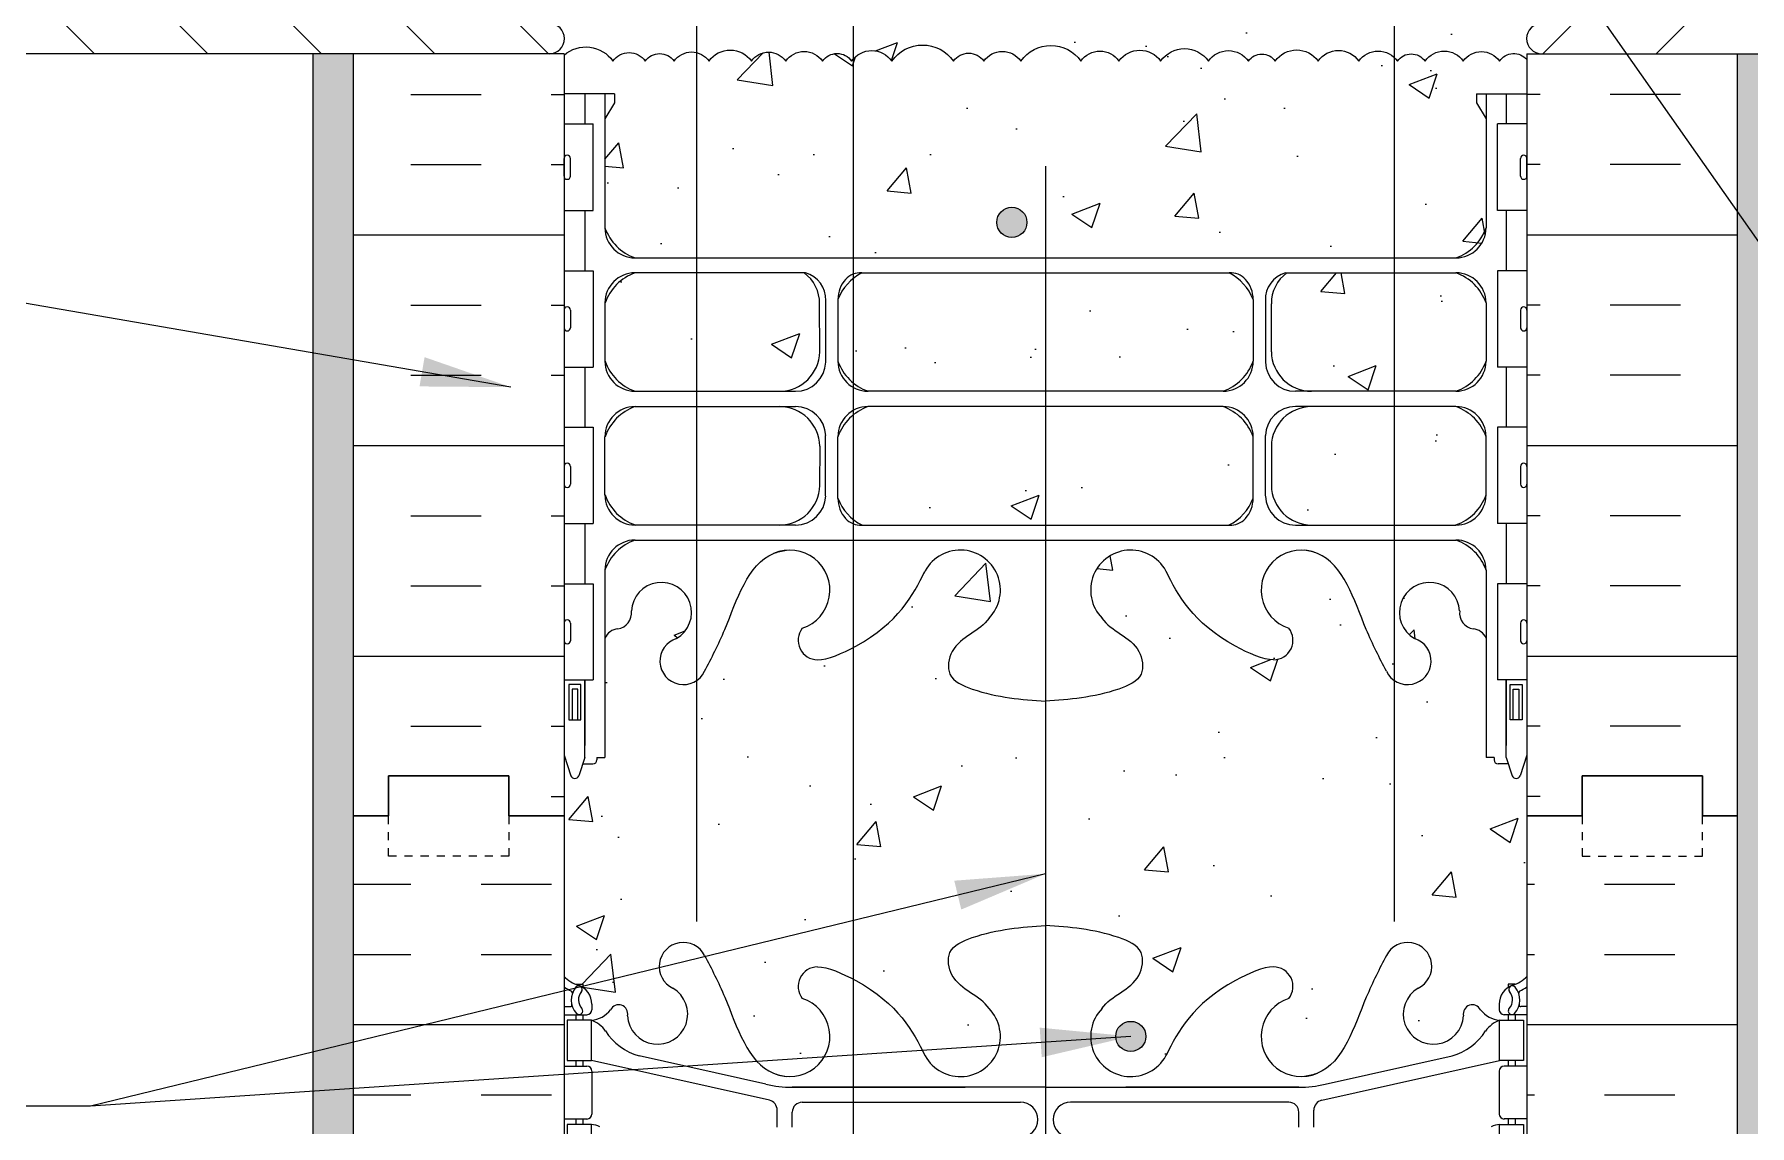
# Model space of a CAD drawing. Header units: inches. Extents: x 98 to 209, y 116 to 184.
# Drawn here: x 169.43 to 190.81, y 150.99 to 164.59 of the extents above; entities that cross this region are included whole.
import ezdxf

# ---------------------------------------------------------------- set-up
doc = ezdxf.new("R2010")
doc.units = ezdxf.units.IN
doc.header["$LTSCALE"] = 0.5
doc.header["$MEASUREMENT"] = 0
doc.linetypes.add('DASHED2', pattern=[0.375, 0.25, -0.125])
for name, color, linetype in [('HATCH', 12, 'Continuous'), ('line25', 2, 'Continuous'), ('LINE3', 3, 'Continuous'), ('LINE50', 5, 'Continuous'), ('LINE9', 9, 'Continuous'), ('TEXT', 4, 'Continuous'), ('Web_Edge', 9, 'Continuous')]:
    doc.layers.add(name, color=color, linetype=linetype)
doc.styles.add('DIM', font='romans.shx', dxfattribs={"width": 0.7})
doc.dimstyles.new('ext_12', dxfattribs={"dimscale": 12, "dimtxt": 0.09375, "dimasz": 0.09375, "dimexe": 0.09375, "dimexo": 0.0625, "dimgap": 0.0625, "dimtad": 1, "dimdec": 1, "dimzin": 3, "dimdsep": 46, "dimlunit": 4, "dimtxsty": 'DIM', "dimcen": 0.09, "dimdle": 0.09375, "dimclrt": 4, "dimadec": 0, "dimazin": 0, "dimtfac": 1, "dimtdec": 1, "dimtmove": 2, "dimatfit": 3, "dimfxl": 1, "dimfrac": 2, "dimtolj": 1, "dimtzin": 0, "dimarcsym": 0})

# ---------------------------------------------------------------- blocks, each defined once
blk = doc.blocks.new('12-inch Hinge Pin Web')
at = {"layer": 'Web_Edge'}
for p, q in [((349.969, 208.905), (350.059, 208.905)), ((350.059, 208.905), (350.059, 208.863)), ((361.677, 208.905), (361.587, 208.905)), ((361.587, 208.905), (361.587, 208.863)), ((350.169, 208.656), (350.169, 208.588)), ((361.477, 208.656), (361.477, 208.588)), ((349.823, 208.626), (349.901, 208.626)), ((349.823, 208.526), (350.107, 208.526)), ((349.969, 208.526), (349.969, 208.456)), ((350.059, 208.526), (350.059, 208.456)), ((361.823, 208.526), (361.54, 208.526)), ((361.587, 208.526), (361.587, 208.456)), ((361.677, 208.526), (361.677, 208.456)), ((361.823, 208.626), (361.746, 208.626)), ((352.339, 207.658), (350.758, 208.011)), ((359.308, 207.658), (360.889, 208.011)), ((349.823, 207.886), (350.107, 207.886)), ((349.969, 207.956), (349.969, 207.886)), ((350.059, 207.956), (350.059, 207.886)), ((352.382, 207.459), (350.164, 207.956)), ((350.169, 207.823), (350.169, 207.288)), ((359.265, 207.459), (361.482, 207.956)), ((361.477, 207.823), (361.477, 207.288)), ((361.823, 207.886), (361.54, 207.886)), ((361.587, 207.956), (361.587, 207.886)), ((361.677, 207.956), (361.677, 207.886)), ((352.666, 207.622), (354.823, 207.622)), ((355.823, 207.622), (352.666, 207.622)), ((355.823, 207.622), (358.981, 207.622)), ((358.981, 207.622), (356.823, 207.622)), ((352.792, 207.435), (355.511, 207.435)), ((358.855, 207.435), (356.135, 207.435)), ((349.823, 207.226), (350.107, 207.226)), ((349.969, 207.226), (349.969, 207.156)), ((350.059, 207.226), (350.059, 207.156)), ((352.48, 207.125), (352.48, 207.337)), ((352.667, 207.126), (352.667, 207.31)), ((358.98, 207.126), (358.98, 207.31)), ((359.167, 207.125), (359.167, 207.337)), ((361.823, 207.226), (361.54, 207.226)), ((361.587, 207.226), (361.587, 207.156)), ((361.677, 207.226), (361.677, 207.156))]:
    blk.add_line(p, q, dxfattribs=at)
for points in [[(349.864, 207.956), (350.164, 207.956), (350.164, 208.456), (349.864, 208.456)], [(361.782, 207.956), (361.482, 207.956), (361.482, 208.456), (361.782, 208.456)]]:
    blk.add_lwpolyline(points, close=True, dxfattribs=at)
for points in [[(350.164, 206.906), (350.164, 207.156), (349.864, 207.156), (349.864, 206.906)], [(361.482, 206.906), (361.482, 207.156), (361.782, 207.156), (361.782, 206.906)]]:
    blk.add_lwpolyline(points, dxfattribs=at)
for centre, radius, start, end in [((351.309, 209.126), 0.3, 27.597, 243.9425), ((360.337, 209.126), 0.3, 296.0575, 152.403), ((352.982, 208.879), 0.242, 90, 218.2327), ((358.665, 208.879), 0.242, 321.7673, 90), ((350.169, 209.363), 0.5, 226.2109, 250.5288), ((350.169, 209.363), 0.6, 234.7832, 245.0748), ((350.163, 208.71), 0.25, 140.1145, 222.4609), ((350.005, 208.841), 0.045, 321.448, 139.1879), ((349.919, 208.656), 0.25, 0, 70.5288), ((361.727, 208.656), 0.25, 109.4712, 180), ((361.641, 208.841), 0.045, 40.8121, 218.552), ((361.477, 209.363), 0.5, 289.4712, 313.7891), ((361.484, 208.71), 0.25, 317.5391, 39.8855), ((361.477, 209.363), 0.6, 294.9252, 305.2168), ((349.902, 208.646), 0.0196, 269.4032, 15.4901), ((349.907, 208.8), 0.021, 343.464, 63.9957), ((350.163, 208.71), 0.16, 140.0001, 222.4609), ((350.504, 208.537), 0.113, 347.8156, 154.0569), ((350.989, 208.532), 0.375, 182.9237, 59.8675), ((352.636, 208.254), 0.5, 246.2139, 71.7937), ((359.011, 208.254), 0.5, 108.2063, 293.7861), ((360.657, 208.532), 0.375, 120.1325, 357.0763), ((361.143, 208.537), 0.113, 25.9431, 192.1844), ((361.484, 208.71), 0.16, 317.5391, 39.9999), ((361.74, 208.8), 0.021, 116.0043, 196.536), ((361.745, 208.646), 0.0196, 164.5099, 270.5968), ((350.012, 208.572), 0.045, 222.4609, 42.4609), ((350.107, 208.588), 0.0625, 270, 0), ((350.127, 208.805), 0.352, 276.1291, 321.5331), ((350.042, 208.113), 0.364, 34.9775, 70.3387), ((354.761, 208.254), 0.5, 204.819, 44.1875), ((356.886, 208.254), 0.5, 135.8125, 335.181), ((361.52, 208.805), 0.352, 218.4669, 263.8709), ((361.605, 208.113), 0.364, 109.6613, 145.0225), ((361.54, 208.588), 0.0625, 180, 270), ((361.635, 208.572), 0.045, 137.5391, 317.5391), ((350.965, 208.725), 0.743, 212.7919, 253.8107), ((360.682, 208.725), 0.743, 286.1893, 327.2081), ((350.107, 207.823), 0.0625, 0, 90), ((361.54, 207.823), 0.0625, 90, 180), ((352.666, 209.122), 1.5, 257.4135, 270), ((358.981, 209.122), 1.5, 270, 282.5865), ((352.355, 207.337), 0.125, 0, 77.3767), ((352.792, 207.31), 0.125, 90, 180), ((355.511, 207.218), 0.217, 270, 90), ((356.135, 207.218), 0.217, 90, 270), ((358.855, 207.31), 0.125, 0, 90), ((359.292, 207.337), 0.125, 102.6233, 180), ((350.107, 207.288), 0.0625, 270, 0), ((350.16, 206.937), 0.219, 60.4937, 88.92), ((361.487, 206.937), 0.219, 91.08, 119.5063), ((361.54, 207.288), 0.0625, 180, 270)]:
    blk.add_arc(centre, radius, start, end, dxfattribs=at)
for points, knots in [([(355.119, 208.603), (355.012, 208.766), (354.652, 208.856), (354.575, 209.352), (355.123, 209.588), (355.527, 209.616), (355.823, 209.637)], [0.229407, 0.229407, 0.229407, 0.229407, 0.844432, 1.128849, 1.464331, 2.389004, 2.389004, 2.389004, 2.389004]), ([(356.527, 208.603), (356.635, 208.766), (356.995, 208.856), (357.072, 209.352), (356.524, 209.588), (356.12, 209.616), (355.823, 209.637)], [0.229407, 0.229407, 0.229407, 0.229407, 0.844432, 1.128849, 1.464331, 2.389004, 2.389004, 2.389004, 2.389004]), ([(351.575, 209.265), (351.661, 209.098), (351.914, 208.608), (352.128, 207.859), (352.538, 207.764), (352.595, 207.756)], [0, 0, 0, 0, 0.579211, 1.703896, 1.875321, 1.875321, 1.875321, 1.875321]), ([(352.982, 209.121), (353.103, 209.123), (353.937, 208.766), (354.176, 208.309), (354.317, 208.026)], [0.038125, 0.038125, 0.038125, 0.038125, 0.320663, 1.258119, 1.258119, 1.258119, 1.258119]), ([(358.665, 209.121), (358.544, 209.123), (357.71, 208.766), (357.471, 208.309), (357.33, 208.026)], [0.038125, 0.038125, 0.038125, 0.038125, 0.320663, 1.258119, 1.258119, 1.258119, 1.258119]), ([(360.072, 209.265), (359.986, 209.098), (359.733, 208.608), (359.519, 207.859), (359.109, 207.764), (359.052, 207.756)], [0, 0, 0, 0, 0.579211, 1.703896, 1.875321, 1.875321, 1.875321, 1.875321])]:
    blk.add_open_spline(points, degree=3, knots=knots, dxfattribs=at)
for points in [[(352.667, 207.131), (352.667, 207.305)], [(358.98, 207.131), (358.98, 207.305)]]:
    blk.add_open_spline(points, degree=1, dxfattribs=at)

msp = doc.modelspace()

# ---------------------------------------------------------------- hatches: boundary and pattern name
at = {"layer": 'HATCH'}
h = msp.add_hatch(dxfattribs=at)
h.set_pattern_fill('ANSI31', color=256, scale=8, style=0)
h.set_pattern_definition([(135, (358.5729, 0), (0.7071068, 0.7071068), [])])
h.paths.add_polyline_path([(156.511, 168.351, 1), (161.511, 168.351, 1)], flags=16)
h.paths.add_polyline_path([(163.011, 168.351, 1), (168.011, 168.351, 1)], flags=16)
edge = h.paths.add_edge_path()
edge.add_line((156.256, 172.351), (156.256, 171.812))
edge.add_line((156.256, 171.812), (157.256, 170.812))
edge.add_line((157.256, 170.812), (155.256, 170.812))
edge.add_line((155.256, 170.812), (156.256, 169.812))
edge.add_line((156.256, 169.812), (156.256, 164.351))
edge.add_line((156.256, 164.351), (175.851, 164.351))
edge.add_arc((175.851, 164.539), 0.188, 270, 450)
edge.add_line((175.851, 164.726), (175.687, 167.07))
edge.add_line((175.687, 167.07), (174.242, 167.222))
edge.add_arc((172.011, 168.351), 2.5, 90, 333.1454, ccw=False)
edge.add_line((172.011, 170.851), (172.011, 172.351))
edge.add_line((172.011, 172.351), (156.256, 172.351))
h = msp.add_hatch(dxfattribs=at)
h.set_pattern_fill('AR-CONC', color=256, scale=0.5)
h.set_pattern_definition([(50, (0, 0), (3.5863, -0.31376), [0.375, -4.125]), (355, (0, 0), (-0.693757, 3.76096), [0.3, -3.3]), (100.4514, (0.299, -0.026), (2.892544, 3.4472), [0.3187, -3.50571]), (46.1842, (0, 1), (5.33621, -0.8276), [0.5625, -6.1875]), (96.6356, (0.4447, 0.931), (4.67331, 4.87059), [0.47805, -5.25857]), (351.1842, (0, 1), (4.67331, 4.87059), [0.45, -4.95]), (21, (0.5, 0.75), (2.984535, -2.013094), [0.375, -4.125]), (326, (0.5, 0.75), (1.216577, 3.62575), [0.3, -3.3]), (71.4514, (0.7487, 0.5822), (4.20111, 1.612656), [0.3187, -3.50571]), (37.5, (0, 0), (0.060799, 1.664469), [0, -3.26, 0, -3.35, 0, -3.3125]), (7.5, (0, 0), (1.315348, 1.972059), [0, -1.91, 0, -3.185, 0, -1.2625]), (327.5, (-1.115, 0), (2.669112, -0.1127744), [0, -1.25, 0, -3.9, 0, -5.175]), (317.5, (-1.615, 0), (2.91593, 0.500525), [0, -1.625, 0, -2.59, 0, -3.675])])
h.paths.add_polyline_path([(188.382, 167.07), (188.507, 168.857, 0.932515), (188.559, 169.603), (188.751, 172.351), (175.318, 172.351), (175.51, 169.603, 0.932515), (175.562, 168.857), (175.687, 167.07), (175.851, 164.726, -1), (175.851, 164.351), (176.034, 164.351), (176.034, 164.333, -0.445808), (176.643, 164.259, -0.520567), (177.046, 164.259, -0.520567), (177.405, 164.259, -0.520567), (177.841, 164.259, -0.520567), (178.369, 164.259, -0.520567), (178.796, 164.259, -0.520567), (179.256, 164.259, -0.520567), (179.618, 164.259, -0.520567), (180.119, 164.259, -0.520567), (180.887, 164.259, -0.520567), (181.266, 164.259, -0.520567), (181.728, 164.259, -0.520567), (182.475, 164.259, -0.520567), (182.95, 164.259, -0.520567), (183.469, 164.259, -0.520567), (184.064, 164.259, -0.520567), (184.563, 164.259, -0.520567), (184.897, 164.259, -0.520567), (185.431, 164.259, -0.520567), (185.939, 164.259, -0.520567), (186.42, 164.259, -0.520567), (186.764, 164.259, -0.520567), (187.241, 164.259, -0.520567), (187.692, 164.259, -0.48385), (188.034, 164.279), (188.034, 164.351), (188.218, 164.351, -1), (188.218, 164.726)])
h.paths.add_polyline_path([(192.058, 172.351), (188.751, 172.351), (188.559, 169.603, -0.932515), (188.507, 168.857), (188.382, 167.07), (189.827, 167.222, -0.559194), (192.058, 170.851)])
h.paths.add_polyline_path([(192.058, 170.851, 0.559194), (189.827, 167.222, 1.788289)])
h.paths.add_polyline_path([(172.011, 170.851, 1.788289), (174.242, 167.222, 0.559194)])
h.paths.add_polyline_path([(175.318, 172.351), (172.011, 172.351), (172.011, 170.851, -0.559194), (174.242, 167.222), (175.687, 167.07), (175.562, 168.857, -0.932515), (175.51, 169.603)])
h = msp.add_hatch(dxfattribs=at)
h.set_pattern_fill('ANSI31', color=256, scale=8, style=0)
h.set_pattern_definition([(45, (5.4959, 0), (-0.7071068, 0.7071068), [])])
h.paths.add_polyline_path([(207.558, 168.351, -1), (202.558, 168.351, -1)], flags=16)
h.paths.add_polyline_path([(201.058, 168.351, -1), (196.058, 168.351, -1)], flags=16)
edge = h.paths.add_edge_path()
edge.add_line((207.813, 171.812), (207.813, 172.351))
edge.add_line((207.813, 172.351), (192.058, 172.351))
edge.add_line((192.058, 172.351), (192.058, 170.851))
edge.add_arc((192.058, 168.351), 2.5, -153.1454, 90, ccw=False)
edge.add_line((189.827, 167.222), (188.382, 167.07))
edge.add_line((188.382, 167.07), (188.218, 164.726))
edge.add_arc((188.218, 164.539), 0.188, 90, 270)
edge.add_line((188.218, 164.351), (207.813, 164.351))
edge.add_line((207.813, 164.351), (207.813, 169.812))
edge.add_line((207.813, 169.812), (208.813, 170.812))
edge.add_line((208.813, 170.812), (206.813, 170.812))
edge.add_line((206.813, 170.812), (207.813, 171.812))
h = msp.add_hatch(dxfattribs=at)
h.set_pattern_fill('AR-CONC', color=256, scale=0.5)
h.set_pattern_definition([(50, (-33.402, 0), (3.5863, -0.31376), [0.375, -4.125]), (355, (-33.402, 0), (-0.693757, 3.76096), [0.3, -3.3]), (100.4514, (-33.103, -0.026), (2.892544, 3.4472), [0.3187, -3.50571]), (46.1842, (-33.402, 1), (5.33621, -0.827596), [0.5625, -6.1875]), (96.6356, (-32.957, 0.931), (4.67331, 4.87059), [0.47805, -5.25857]), (351.1842, (-33.402, 1), (4.67331, 4.87059), [0.45, -4.95]), (21, (-32.902, 0.75), (2.984535, -2.013094), [0.375, -4.125]), (326, (-32.902, 0.75), (1.216577, 3.62575), [0.3, -3.3]), (71.4514, (-32.653, 0.5822), (4.20111, 1.612656), [0.3187, -3.50571]), (37.5, (-33.4019, 0), (0.060799, 1.664469), [0, -3.26, 0, -3.35, 0, -3.3125]), (7.5, (-33.4019, 0), (1.315348, 1.972059), [0, -1.91, 0, -3.185, 0, -1.2625]), (327.5, (-34.5169, 0), (2.669112, -0.1127744), [0, -1.25, 0, -3.9, 0, -5.175]), (317.5, (-35.0169, 0), (2.91593, 0.500525), [0, -1.625, 0, -2.59, 0, -3.675])])
h.paths.add_polyline_path([(187.524, 163.851), (188.034, 163.851), (188.034, 164.279, 0.48385), (187.692, 164.259, 0.520567), (187.241, 164.259, 0.520567), (186.764, 164.259, 0.520567), (186.42, 164.259, 0.520567), (185.939, 164.259, 0.520567), (185.431, 164.259, 0.520567), (184.897, 164.259, 0.520567), (184.563, 164.259, 0.520567), (184.064, 164.259, 0.520567), (183.469, 164.259, 0.520567), (182.95, 164.259, 0.520567), (182.475, 164.259, 0.520567), (181.728, 164.259, 0.520567), (181.266, 164.259, 0.520567), (180.887, 164.259, 0.520567), (180.119, 164.259, 0.520567), (179.618, 164.259, 0.520567), (179.256, 164.259, 0.520567), (178.796, 164.259, 0.520567), (178.369, 164.259, 0.520567), (177.841, 164.259, 0.520567), (177.405, 164.259, 0.520567), (177.046, 164.259, 0.520567), (176.643, 164.259, 0.445808), (176.034, 164.333), (176.034, 163.851), (176.544, 163.851), (176.544, 162.181, 0.412864), (176.919, 161.807), (187.149, 161.807, 0.414225), (187.524, 162.182)])
h = msp.add_hatch(dxfattribs=at)
h.set_pattern_fill('AR-SAND', color=256, scale=0.25, style=0)
h.set_pattern_definition([(142.5, (348.86807, -3.75496), (0.01574834, 0.48170594), [0, -0.38, 0, -0.425, 0, -0.40625]), (172.5, (348.86807, -3.75496), (-0.4424442, 0.7055365), [0, -0.205, 0, -0.3425, 0, -0.13125]), (212.5, (349.17557, -3.75496), (-0.7785355, 0.00141476), [0, -0.125, 0, -0.45, 0, -0.5875]), (222.5, (349.17557, -3.75496), (-0.7515317, 0.2194189), [0, -0.0625, 0, -0.295, 0, -0.3375])])
h.paths.add_polyline_path([(173.409, 154.792), (173.409, 136.851), (172.909, 136.851), (172.909, 164.351), (173.409, 164.351)])
h = msp.add_hatch(dxfattribs=at)
h.set_pattern_fill('INSUL', color=256, scale=7, style=0)
h.set_pattern_definition([(0, (-2750.1272, -242.1582), (0, 2.625), []), (0, (-2750.1272, -241.2832), (0, 2.625), [0.875, -0.875]), (0, (-2750.1272, -240.4082), (0, 2.625), [0.875, -0.875])])
h.paths.add_polyline_path([(176.034, 164.351), (173.409, 164.351), (173.409, 154.851), (173.847, 154.851), (173.847, 155.351), (175.347, 155.351), (175.347, 154.851), (176.034, 154.851)])
h = msp.add_hatch(dxfattribs=at)
h.set_pattern_fill('INSUL', color=256, scale=7, style=0)
h.set_pattern_definition([(180, (3114.196, -242.1582), (0, 2.625), []), (180, (3114.196, -241.2832), (0, 2.625), [0.875, -0.875]), (180, (3114.196, -240.4082), (0, 2.625), [0.875, -0.875])])
h.paths.add_polyline_path([(190.659, 164.351), (188.034, 164.351), (188.034, 154.851), (188.722, 154.851), (188.722, 155.351), (190.222, 155.351), (190.222, 154.851), (190.659, 154.851)])
h = msp.add_hatch(dxfattribs=at)
h.set_pattern_fill('AR-SAND', color=256, scale=0.25, style=0)
h.set_pattern_definition([(37.5, (15.20067, -3.75496), (-0.01574834, 0.48170594), [0, -0.38, 0, -0.425, 0, -0.40625]), (7.5, (15.2007, -3.75496), (0.4424442, 0.7055365), [0, -0.205, 0, -0.3425, 0, -0.13125]), (327.5, (14.89317, -3.75496), (0.7785355, 0.00141476), [0, -0.125, 0, -0.45, 0, -0.5875]), (317.5, (14.8932, -3.75496), (0.7515317, 0.2194189), [0, -0.0625, 0, -0.295, 0, -0.3375])])
h.paths.add_polyline_path([(190.659, 154.792), (190.659, 136.851), (191.159, 136.851), (191.159, 164.351), (190.659, 164.351)])
h = msp.add_hatch(dxfattribs=at)
h.set_pattern_fill('AR-CONC', color=256, scale=0.5)
h.paths.add_polyline_path([(179.22, 160.637), (179.219, 161.234, 0.24677), (179.025, 161.62), (176.919, 161.62, 0.225652), (176.544, 161.245), (176.544, 160.519, 0.225652), (176.919, 160.144), (178.72, 160.144, 0.410093)])
h.paths.add_polyline_path([(178.72, 159.953), (176.919, 159.953, 0.225652), (176.544, 159.578), (176.544, 158.852, 0.225652), (176.919, 158.477), (178.72, 158.477, 0.406005), (179.219, 158.963), (179.22, 159.46, 0.410093)])
h.paths.add_polyline_path([(184.622, 159.578, 0.225652), (184.247, 159.953), (179.822, 159.953, 0.225652), (179.447, 159.578), (179.447, 158.81, 0.185301), (179.746, 158.477), (184.323, 158.477, 0.185301), (184.622, 158.81)])
h.paths.add_polyline_path([(184.622, 161.287, 0.185301), (184.323, 161.62), (179.746, 161.62, 0.185301), (179.447, 161.287), (179.447, 160.519, 0.225652), (179.822, 160.144), (184.247, 160.144, 0.225652), (184.622, 160.519)])
h.paths.add_polyline_path([(187.524, 161.245, 0.225652), (187.149, 161.62), (185.044, 161.62, 0.24677), (184.849, 161.234), (184.849, 160.637, 0.410093), (185.349, 160.144), (187.149, 160.144, 0.225652), (187.524, 160.519)])
h.paths.add_polyline_path([(187.524, 159.578, 0.225652), (187.149, 159.953), (185.349, 159.953, 0.410093), (184.849, 159.46), (184.849, 158.963, 0.406005), (185.349, 158.477), (187.149, 158.477, 0.225652), (187.524, 158.852)])
h = msp.add_hatch(dxfattribs=at)
h.set_pattern_fill('AR-CONC', color=256, scale=0.5)
edge = h.paths.add_edge_path()
edge.add_line((188.034, 154.851), (188.034, 155.611))
edge.add_line((188.034, 155.611), (187.949, 155.35))
edge.add_arc((187.899, 155.377), 0.0567, 208.0725, 331.9275, ccw=False)
edge.add_line((187.849, 155.35), (187.8, 155.5))
edge.add_line((187.8, 155.5), (187.674, 155.5))
edge.add_arc((187.674, 155.55), 0.05, 180, 270, ccw=False)
edge.add_line((187.624, 155.55), (187.624, 155.58))
edge.add_line((187.624, 155.58), (187.524, 155.58))
edge.add_line((187.524, 155.58), (187.524, 157.069))
edge.add_arc((187.35, 156.993), 0.19, 23.6297, 85.6939)
edge.add_arc((187.394, 157.381), 0.2, 172.8929, 261.6212, ccw=False)
edge.add_arc((186.82, 157.387), 0.375, 2.9237, 239.8675)
edge.add_arc((186.547, 156.782), 0.293, -154.2016, 73.0731, ccw=False)
edge.add_spline(control_points=[(186.283, 156.654), (186.197, 156.821), (185.944, 157.311), (185.749, 157.992), (185.424, 158.122)], knot_values=[0, 0, 0, 0, 0.579211, 1.703896, 1.703896, 1.703896, 1.703896], degree=3, periodic=0)
edge.add_spline(control_points=[(185.424, 158.122), (185.374, 158.142), (185.32, 158.154), (185.263, 158.163)], knot_values=[1.703896, 1.703896, 1.703896, 1.703896, 1.875321, 1.875321, 1.875321, 1.875321], degree=3, periodic=0)
edge.add_arc((185.222, 157.665), 0.5, 85.2926, 251.7937)
edge.add_arc((184.876, 157.04), 0.242, -90, 38.2327, ccw=False)
edge.add_spline(control_points=[(184.876, 156.798), (184.755, 156.796), (183.935, 157.147), (183.69, 157.594), (183.551, 157.874)], knot_values=[0.038125, 0.038125, 0.038125, 0.038125, 0.320663, 1.237398, 1.237398, 1.237398, 1.237398], degree=3, periodic=0)
edge.add_arc((183.097, 157.665), 0.5, 24.819, 224.1875)
edge.add_spline(control_points=[(182.738, 157.316), (182.846, 157.153), (183.206, 157.062), (183.283, 156.567), (182.734, 156.331), (182.331, 156.303), (182.034, 156.282)], knot_values=[0.229407, 0.229407, 0.229407, 0.229407, 0.844432, 1.128849, 1.464331, 2.389004, 2.389004, 2.389004, 2.389004], degree=3, periodic=0)
edge.add_spline(control_points=[(182.034, 156.282), (181.738, 156.303), (181.334, 156.331), (180.786, 156.567), (180.863, 157.062), (181.223, 157.153), (181.33, 157.316)], knot_values=[0.229407, 0.229407, 0.229407, 0.229407, 1.15408, 1.489562, 1.773979, 2.389004, 2.389004, 2.389004, 2.389004], degree=3, periodic=0)
edge.add_arc((180.972, 157.665), 0.5, 315.8125, 515.181)
edge.add_spline(control_points=[(180.518, 157.874), (180.379, 157.594), (180.133, 157.147), (179.314, 156.796), (179.193, 156.798)], knot_values=[0.038125, 0.038125, 0.038125, 0.038125, 0.95486, 1.237398, 1.237398, 1.237398, 1.237398], degree=3, periodic=0)
edge.add_arc((179.193, 157.04), 0.242, 141.7673, 270, ccw=False)
edge.add_arc((178.847, 157.665), 0.5, 288.2063, 454.7074)
edge.add_spline(control_points=[(178.806, 158.163), (178.749, 158.154), (178.695, 158.142), (178.645, 158.122)], knot_values=[1.703896, 1.703896, 1.703896, 1.703896, 1.875321, 1.875321, 1.875321, 1.875321], degree=3, periodic=0)
edge.add_spline(control_points=[(178.645, 158.122), (178.32, 157.992), (178.125, 157.311), (177.872, 156.821), (177.786, 156.654)], knot_values=[0, 0, 0, 0, 1.124685, 1.703896, 1.703896, 1.703896, 1.703896], degree=3, periodic=0)
edge.add_arc((177.522, 156.782), 0.293, 106.9269, 334.2016, ccw=False)
edge.add_arc((177.248, 157.387), 0.375, 300.1325, 537.0763)
edge.add_arc((176.675, 157.381), 0.2, -81.62, 7.1071, ccw=False)
edge.add_arc((176.719, 156.993), 0.19, 94.3036, 156.3684)
edge.add_line((176.544, 157.069), (176.544, 155.58))
edge.add_line((176.544, 155.58), (176.444, 155.58))
edge.add_line((176.444, 155.58), (176.444, 155.55))
edge.add_arc((176.394, 155.55), 0.05, -90, 0, ccw=False)
edge.add_line((176.394, 155.5), (176.268, 155.5))
edge.add_line((176.268, 155.5), (176.219, 155.35))
edge.add_arc((176.169, 155.377), 0.0567, 208.0725, 331.9275, ccw=False)
edge.add_line((176.119, 155.35), (176.034, 155.611))
edge.add_line((176.034, 155.611), (176.034, 154.851))
edge.add_line((176.034, 154.851), (176.034, 152.851))
edge.add_arc((176.38, 153.212), 0.5, 226.2109, 246.4218)
edge.add_line((176.18, 152.754), (176.27, 152.754))
edge.add_line((176.27, 152.754), (176.27, 152.712))
edge.add_arc((176.13, 152.505), 0.25, 0, 55.9442, ccw=False)
edge.add_line((176.38, 152.505), (176.38, 152.438))
edge.add_arc((176.318, 152.438), 0.0625, -90, 0, ccw=False)
edge.add_line((176.318, 152.375), (176.27, 152.375))
edge.add_line((176.27, 152.375), (176.27, 152.305))
edge.add_line((176.27, 152.305), (176.375, 152.305))
edge.add_arc((176.338, 152.655), 0.352, 276.1291, 321.5331)
edge.add_arc((176.715, 152.386), 0.113, -12.1844, 154.0569, ccw=False)
edge.add_arc((177.2, 152.382), 0.375, 182.9237, 419.8675)
edge.add_arc((177.52, 152.975), 0.3, 27.597, 243.9425, ccw=False)
edge.add_spline(control_points=[(177.786, 153.114), (177.872, 152.948), (178.125, 152.457), (178.32, 151.777), (178.645, 151.646)], knot_values=[0, 0, 0, 0, 0.579211, 1.703896, 1.703896, 1.703896, 1.703896], degree=3, periodic=0)
edge.add_spline(control_points=[(178.645, 151.646), (178.695, 151.626), (178.749, 151.614), (178.806, 151.605)], knot_values=[1.703896, 1.703896, 1.703896, 1.703896, 1.875321, 1.875321, 1.875321, 1.875321], degree=3, periodic=0)
edge.add_arc((178.847, 152.104), 0.5, 265.2926, 431.7937)
edge.add_arc((179.193, 152.728), 0.242, 90, 218.2327, ccw=False)
edge.add_spline(control_points=[(179.193, 152.97), (179.314, 152.972), (180.133, 152.621), (180.379, 152.174), (180.518, 151.894)], knot_values=[0.038125, 0.038125, 0.038125, 0.038125, 0.320663, 1.237398, 1.237398, 1.237398, 1.237398], degree=3, periodic=0)
edge.add_arc((180.972, 152.104), 0.5, 204.819, 404.1875)
edge.add_spline(control_points=[(181.33, 152.452), (181.223, 152.615), (180.863, 152.706), (180.786, 153.201), (181.334, 153.437), (181.738, 153.466), (182.034, 153.487)], knot_values=[0.229407, 0.229407, 0.229407, 0.229407, 0.844432, 1.128849, 1.464331, 2.389004, 2.389004, 2.389004, 2.389004], degree=3, periodic=0)
edge.add_spline(control_points=[(182.034, 153.487), (182.331, 153.466), (182.734, 153.437), (183.283, 153.201), (183.206, 152.706), (182.846, 152.615), (182.738, 152.452)], knot_values=[0.229407, 0.229407, 0.229407, 0.229407, 1.15408, 1.489562, 1.773979, 2.389004, 2.389004, 2.389004, 2.389004], degree=3, periodic=0)
edge.add_arc((183.097, 152.104), 0.5, 135.8125, 335.181)
edge.add_spline(control_points=[(183.551, 151.894), (183.69, 152.174), (183.935, 152.621), (184.755, 152.972), (184.876, 152.97)], knot_values=[0.038125, 0.038125, 0.038125, 0.038125, 0.95486, 1.237398, 1.237398, 1.237398, 1.237398], degree=3, periodic=0)
edge.add_arc((184.876, 152.728), 0.242, -38.2327, 90, ccw=False)
edge.add_arc((185.222, 152.104), 0.5, 108.2063, 274.7074)
edge.add_spline(control_points=[(185.263, 151.605), (185.32, 151.614), (185.374, 151.626), (185.424, 151.646)], knot_values=[1.703896, 1.703896, 1.703896, 1.703896, 1.875321, 1.875321, 1.875321, 1.875321], degree=3, periodic=0)
edge.add_spline(control_points=[(185.424, 151.646), (185.749, 151.777), (185.944, 152.457), (186.197, 152.948), (186.283, 153.114)], knot_values=[0, 0, 0, 0, 1.124685, 1.703896, 1.703896, 1.703896, 1.703896], degree=3, periodic=0)
edge.add_arc((186.548, 152.975), 0.3, -63.9425, 153.0283, ccw=False)
edge.add_arc((186.868, 152.382), 0.375, 120.1325, 357.0763)
edge.add_arc((187.354, 152.386), 0.113, 25.9431, 192.1844, ccw=False)
edge.add_arc((187.731, 152.655), 0.352, 218.4669, 263.8709)
edge.add_line((187.693, 152.305), (187.798, 152.305))
edge.add_line((187.798, 152.305), (187.798, 152.375))
edge.add_line((187.798, 152.375), (187.751, 152.375))
edge.add_arc((187.751, 152.438), 0.0625, 180, 270, ccw=False)
edge.add_line((187.688, 152.438), (187.688, 152.505))
edge.add_arc((187.938, 152.505), 0.25, 124.0558, 180, ccw=False)
edge.add_line((187.798, 152.712), (187.798, 152.754))
edge.add_line((187.798, 152.754), (187.888, 152.754))
edge.add_arc((187.688, 153.212), 0.5, 293.5782, 313.7891)
edge.add_line((188.034, 152.851), (188.034, 154.851))
h = msp.add_hatch(dxfattribs=at)
h.set_pattern_fill('INSUL', color=256, scale=7, style=0)
h.paths.add_polyline_path([(176.034, 154.851), (175.347, 154.851), (175.347, 154.351), (173.847, 154.351), (173.847, 154.851), (173.409, 154.851), (173.409, 136.851), (173.847, 136.851), (173.847, 137.351), (175.347, 137.351), (175.347, 136.851), (176.034, 136.851)])
h.paths.add_polyline_path([(190.659, 154.851), (190.222, 154.851), (190.222, 154.351), (188.722, 154.351), (188.722, 154.851), (188.034, 154.851), (188.034, 136.851), (188.722, 136.851), (188.722, 137.351), (190.222, 137.351), (190.222, 136.851), (190.659, 136.851)])
at = {"layer": 'LINE3'}
h = msp.add_hatch(color=256, dxfattribs=at)
h.paths.add_polyline_path([(181.8, 162.283, 0.831395), (181.431, 162.283)])
h.paths.add_polyline_path([(181.803, 162.249, 0.045935), (181.8, 162.283), (181.431, 162.283, 0.045935), (181.428, 162.249, 1)])
h = msp.add_hatch(color=256, dxfattribs=at)
h.paths.add_polyline_path([(183.281, 152.138, 0.831395), (182.913, 152.138)])
h.paths.add_polyline_path([(183.284, 152.104, 0.045935), (183.281, 152.138), (182.913, 152.138, 0.045935), (182.909, 152.104, 1)])

# ---------------------------------------------------------------- linework, layer by layer
at = {"layer": 'HATCH'}
msp.add_lwpolyline([(176.034, 164.333, -0.445808), (176.643, 164.259, -0.520567), (177.046, 164.259, -0.520567), (177.405, 164.259, -0.520567), (177.841, 164.259, -0.520567), (178.369, 164.259, -0.520567), (178.796, 164.259, -0.520567), (179.256, 164.259, -0.520567), (179.618, 164.259, -0.520567), (180.119, 164.259, -0.520567), (180.887, 164.259, -0.520567), (181.266, 164.259, -0.520567), (181.728, 164.259, -0.520567), (182.475, 164.259, -0.520567), (182.95, 164.259, -0.520567), (183.469, 164.259, -0.520567), (184.064, 164.259, -0.520567), (184.563, 164.259, -0.520567), (184.897, 164.259, -0.520567), (185.431, 164.259, -0.520567), (185.939, 164.259, -0.520567), (186.42, 164.259, -0.520567), (186.764, 164.259, -0.520567), (187.241, 164.259, -0.520567), (187.692, 164.259, -0.48385), (188.034, 164.279)], format="xyb", dxfattribs=at)
at = {"layer": 'line25'}
for p, q in [((171.851, 164.351), (156.256, 164.351)), ((176.034, 164.351), (156.256, 164.351)), ((176.034, 164.351), (176.034, 154.851)), ((188.034, 164.351), (207.813, 164.351)), ((188.034, 164.351), (188.034, 154.851)), ((176.034, 163.476), (176.399, 163.476)), ((176.399, 162.396), (176.399, 163.476)), ((188.034, 163.476), (187.669, 163.476)), ((187.669, 162.396), (187.669, 163.476)), ((176.034, 162.826), (176.034, 163.046)), ((176.034, 162.991), (176.034, 162.991)), ((176.074, 163.086), (176.074, 163.086)), ((176.114, 162.826), (176.114, 163.046)), ((187.954, 162.826), (187.954, 163.046)), ((187.994, 163.086), (187.994, 163.086)), ((188.034, 162.826), (188.034, 163.046)), ((188.034, 162.991), (188.034, 162.991)), ((176.034, 162.881), (176.034, 162.881)), ((176.074, 162.786), (176.074, 162.786)), ((187.994, 162.786), (187.994, 162.786)), ((188.034, 162.881), (188.034, 162.881)), ((176.034, 162.396), (176.399, 162.396)), ((188.034, 162.396), (187.669, 162.396)), ((176.034, 161.646), (176.399, 161.646)), ((176.399, 161.646), (176.399, 160.446)), ((188.034, 161.646), (187.669, 161.646)), ((187.669, 161.646), (187.669, 160.446)), ((176.074, 161.196), (176.074, 161.196)), ((187.994, 161.196), (187.994, 161.196)), ((176.034, 161.156), (176.034, 160.936)), ((176.034, 161.101), (176.034, 161.101)), ((176.034, 160.991), (176.034, 160.991)), ((176.114, 161.156), (176.114, 160.936)), ((187.954, 161.156), (187.954, 160.936)), ((188.034, 161.156), (188.034, 160.936)), ((188.034, 161.101), (188.034, 161.101)), ((188.034, 160.991), (188.034, 160.991)), ((176.074, 160.896), (176.074, 160.896)), ((187.994, 160.896), (187.994, 160.896)), ((176.034, 160.446), (176.399, 160.446)), ((188.034, 160.446), (187.669, 160.446)), ((176.034, 159.696), (176.399, 159.696)), ((176.399, 159.696), (176.399, 158.496)), ((188.034, 159.696), (187.669, 159.696)), ((187.669, 159.696), (187.669, 158.496)), ((176.034, 159.206), (176.034, 158.986)), ((176.034, 159.151), (176.034, 159.151)), ((176.114, 159.206), (176.114, 158.986)), ((187.954, 159.206), (187.954, 158.986)), ((188.034, 159.206), (188.034, 158.986)), ((188.034, 159.151), (188.034, 159.151)), ((176.034, 159.041), (176.034, 159.041)), ((176.074, 158.946), (176.074, 158.946)), ((187.994, 158.946), (187.994, 158.946)), ((188.034, 159.041), (188.034, 159.041)), ((176.034, 158.496), (176.399, 158.496)), ((188.034, 158.496), (187.669, 158.496)), ((176.034, 157.746), (176.399, 157.746)), ((176.399, 157.746), (176.399, 156.546)), ((188.034, 157.746), (187.669, 157.746)), ((187.669, 157.746), (187.669, 156.546)), ((176.034, 157.256), (176.034, 157.036)), ((176.034, 157.201), (176.034, 157.201)), ((176.074, 157.296), (176.074, 157.296)), ((176.114, 157.256), (176.114, 157.036)), ((187.954, 157.256), (187.954, 157.036)), ((187.994, 157.296), (187.994, 157.296)), ((188.034, 157.256), (188.034, 157.036)), ((188.034, 157.201), (188.034, 157.201)), ((176.034, 157.091), (176.034, 157.091)), ((176.074, 156.996), (176.074, 156.996)), ((187.994, 156.996), (187.994, 156.996)), ((188.034, 157.091), (188.034, 157.091)), ((176.034, 156.546), (176.399, 156.546)), ((188.034, 156.546), (187.669, 156.546)), ((176.034, 154.851), (176.034, 136.851)), ((188.034, 154.851), (188.034, 136.851))]:
    msp.add_line(p, q, dxfattribs=at)
for centre, radius, start, end in [((175.851, 164.539), 0.188, 270, 90), ((188.218, 164.539), 0.188, 90, 270), ((176.074, 163.046), 0.04, 90, 180), ((176.074, 163.046), 0.04, 360, 90), ((187.994, 163.046), 0.04, 90, 180), ((187.994, 163.046), 0.04, 0, 90), ((176.074, 162.826), 0.04, 180, 270), ((176.074, 162.826), 0.04, 270, 0), ((187.994, 162.826), 0.04, 180, 270), ((187.994, 162.826), 0.04, 270, 0), ((176.074, 161.156), 0.04, 90, 180), ((176.074, 161.156), 0.04, 0, 90), ((187.994, 161.156), 0.04, 90, 180), ((187.994, 161.156), 0.04, 360, 90), ((176.074, 160.936), 0.04, 180, 270), ((176.074, 160.936), 0.04, 270, 0), ((187.994, 160.936), 0.04, 180, 270), ((187.994, 160.936), 0.04, 270, 0), ((176.074, 159.206), 0.04, 90, 180), ((176.074, 159.206), 0.04, 0, 90), ((187.994, 159.206), 0.04, 90, 180), ((187.994, 159.206), 0.04, 360, 90), ((176.074, 158.986), 0.04, 180, 270), ((176.074, 158.986), 0.04, 270, 0), ((187.994, 158.986), 0.04, 180, 270), ((187.994, 158.986), 0.04, 270, 0), ((176.074, 157.256), 0.04, 90, 180), ((176.074, 157.256), 0.04, 0, 90), ((187.994, 157.256), 0.04, 90, 180), ((187.994, 157.256), 0.04, 360, 90), ((176.074, 157.036), 0.04, 180, 270), ((176.074, 157.036), 0.04, 270, 0), ((187.994, 157.036), 0.04, 180, 270), ((187.994, 157.036), 0.04, 270, 0)]:
    msp.add_arc(centre, radius, start, end, dxfattribs=at)
at = {"layer": 'LINE3'}
for p, q in [((179.639, 170.851), (179.639, 145.854)), ((182.034, 162.949), (182.034, 137.851))]:
    msp.add_line(p, q, dxfattribs=at)
for points in [[(177.687, 153.536), (177.687, 167.351, 0.414214), (176.687, 168.351), (171.536, 168.351)], [(186.382, 153.536), (186.382, 167.351, -0.414214), (187.382, 168.351), (192.533, 168.351)]]:
    msp.add_lwpolyline(points, format="xyb", dxfattribs=at)
for centre in [(181.615, 162.249), (183.097, 152.104)]:
    msp.add_circle(centre, 0.188, dxfattribs=at)
at = {"layer": 'LINE50'}
for p, q in [((173.409, 154.851), (173.409, 164.351)), ((190.659, 154.792), (190.659, 164.351)), ((173.409, 136.851), (173.409, 154.851)), ((190.659, 136.851), (190.659, 154.851))]:
    msp.add_line(p, q, dxfattribs=at)
for points in [[(176.034, 154.851), (175.347, 154.851), (175.347, 155.351), (173.847, 155.351), (173.847, 154.851), (173.409, 154.851)], [(173.409, 154.851), (173.847, 154.851), (173.847, 155.351), (175.347, 155.351), (175.347, 154.851), (176.034, 154.851)], [(188.034, 154.851), (188.722, 154.851), (188.722, 155.351), (190.222, 155.351), (190.222, 154.851), (190.659, 154.851)], [(190.659, 154.851), (190.222, 154.851), (190.222, 155.351), (188.722, 155.351), (188.722, 154.851), (188.034, 154.851)]]:
    msp.add_lwpolyline(points, dxfattribs=at)
at = {"layer": 'LINE9'}
msp.add_line((172.909, 136.851), (172.909, 164.351), dxfattribs=at)
at = {"layer": 'LINE9', "linetype": 'DASHED2', "ltscale": 0.15}
for points in [[(175.347, 154.851), (175.347, 154.851), (175.347, 154.351), (173.847, 154.351), (173.847, 154.851), (173.847, 154.851)], [(175.347, 154.851), (175.347, 154.851), (175.347, 154.351), (173.847, 154.351), (173.847, 154.851), (173.847, 154.851)], [(188.722, 154.851), (188.722, 154.851), (188.722, 154.351), (190.222, 154.351), (190.222, 154.851), (190.222, 154.851)], [(188.722, 154.851), (188.722, 154.851), (188.722, 154.351), (190.222, 154.351), (190.222, 154.851), (190.222, 154.851)]]:
    msp.add_lwpolyline(points, dxfattribs=at)
at = {"layer": 'Web_Edge'}
for p, q in [((176.664, 163.851), (176.034, 163.851)), ((176.544, 163.851), (176.544, 162.182)), ((176.664, 163.851), (176.664, 163.739)), ((176.664, 163.851), (176.664, 163.739)), ((187.404, 163.851), (188.034, 163.851)), ((187.404, 163.851), (187.404, 163.739)), ((187.404, 163.851), (187.404, 163.739)), ((187.524, 163.851), (187.524, 162.182)), ((176.664, 163.739), (176.544, 163.539)), ((176.664, 163.739), (176.544, 163.539)), ((187.404, 163.739), (187.524, 163.539)), ((187.404, 163.739), (187.524, 163.539)), ((176.919, 161.807), (187.149, 161.807)), ((179.043, 161.62), (176.919, 161.62)), ((179.746, 161.62), (184.357, 161.62)), ((185.026, 161.62), (187.149, 161.62)), ((176.544, 161.245), (176.544, 160.519)), ((179.22, 160.637), (179.219, 161.234)), ((179.294, 161.275), (179.294, 160.505)), ((179.447, 161.288), (179.447, 160.519)), ((184.622, 161.288), (184.622, 160.519)), ((184.774, 161.275), (184.774, 160.505)), ((184.849, 160.637), (184.849, 161.234)), ((187.524, 161.245), (187.524, 160.519)), ((176.919, 160.144), (178.92, 160.144)), ((184.247, 160.144), (179.822, 160.144)), ((187.149, 160.144), (185.149, 160.144)), ((176.919, 159.953), (178.92, 159.953)), ((184.247, 159.953), (179.822, 159.953)), ((187.149, 159.953), (185.149, 159.953)), ((176.544, 158.852), (176.544, 159.578)), ((179.294, 158.839), (179.294, 159.591)), ((179.447, 158.809), (179.447, 159.578)), ((184.622, 158.809), (184.622, 159.578)), ((184.774, 158.839), (184.774, 159.591)), ((187.524, 158.852), (187.524, 159.578)), ((179.22, 159.46), (179.219, 158.963)), ((184.849, 159.46), (184.849, 158.963)), ((178.92, 158.477), (176.919, 158.477)), ((179.746, 158.477), (184.357, 158.477)), ((185.149, 158.477), (187.149, 158.477)), ((176.919, 158.29), (187.149, 158.29)), ((176.544, 157.915), (176.544, 155.58)), ((187.524, 157.915), (187.524, 155.58)), ((176.294, 155.58), (176.294, 156.546)), ((187.774, 155.58), (187.774, 156.546)), ((176.034, 155.611), (176.119, 155.35)), ((176.294, 155.58), (176.219, 155.35)), ((176.268, 155.5), (176.394, 155.5)), ((176.444, 155.58), (176.544, 155.58)), ((176.444, 155.58), (176.444, 155.55)), ((176.444, 155.55), (176.444, 155.55)), ((187.624, 155.58), (187.524, 155.58)), ((187.624, 155.58), (187.624, 155.55)), ((187.624, 155.55), (187.624, 155.55)), ((187.8, 155.5), (187.674, 155.5)), ((187.774, 155.58), (187.849, 155.35)), ((188.034, 155.611), (187.949, 155.35))]:
    msp.add_line(p, q, dxfattribs=at)
for points in [[(176.294, 163.851), (176.294, 163.476)], [(187.774, 163.851), (187.774, 163.476)], [(176.294, 162.396), (176.294, 161.646)], [(187.774, 162.396), (187.774, 161.646)], [(176.294, 160.446), (176.294, 159.696)], [(187.774, 160.446), (187.774, 159.696)], [(176.294, 158.496), (176.294, 157.746)], [(187.774, 158.496), (187.774, 157.746)], [(176.294, 156.546), (176.294, 155.73)], [(187.774, 156.546), (187.774, 155.73)]]:
    msp.add_lwpolyline(points, dxfattribs=at)
for points in [[(176.244, 156.49), (176.094, 156.49), (176.094, 156.05), (176.244, 156.05)], [(187.824, 156.49), (187.974, 156.49), (187.974, 156.05), (187.824, 156.05)], [(176.204, 156.43), (176.134, 156.43), (176.134, 156.05), (176.204, 156.05)], [(187.864, 156.43), (187.934, 156.43), (187.934, 156.05), (187.864, 156.05)]]:
    msp.add_lwpolyline(points, close=True, dxfattribs=at)
for centre, radius, start, end in [((177.126, 162.389), 0.618, 199.5703, 250.431), ((176.919, 162.182), 0.375, 180.0021, 269.9991), ((186.943, 162.389), 0.618, 289.569, 340.4297), ((187.149, 162.182), 0.375, 270.0009, 359.9979), ((177.126, 161.038), 0.617, 109.5682, 160.4318), ((176.919, 161.245), 0.375, 90, 180), ((178.755, 161.242), 0.464, 358.9928, 54.4406), ((178.949, 161.287), 0.346, 358.053, 74.2116), ((180.03, 161.064), 0.624, 117.0966, 159.0881), ((179.729, 161.37), 0.25, 86.1209, 138.3704), ((184.039, 161.064), 0.624, 20.9119, 62.9034), ((184.34, 161.37), 0.25, 41.6296, 93.8791), ((185.12, 161.287), 0.346, 105.7884, 181.947), ((185.313, 161.242), 0.464, 125.5594, 181.0072), ((186.943, 161.038), 0.617, 19.5682, 70.4318), ((187.149, 161.245), 0.375, 360, 90), ((179.823, 161.288), 0.376, 138.3704, 179.9486), ((184.246, 161.288), 0.376, 0.0514, 41.6296), ((178.72, 160.644), 0.5, 270, 359.1927), ((185.349, 160.644), 0.5, 180.8073, 270), ((177.126, 160.726), 0.617, 199.5682, 250.4318), ((176.919, 160.519), 0.375, 180, 270), ((178.92, 160.519), 0.375, 270, 357.9696), ((180.029, 160.726), 0.617, 199.5682, 250.4318), ((179.822, 160.519), 0.375, 180, 270), ((184.04, 160.726), 0.617, 289.5682, 340.4318), ((184.247, 160.519), 0.375, 270, 360), ((185.149, 160.519), 0.375, 182.0304, 270), ((186.943, 160.726), 0.617, 289.5682, 340.4318), ((187.149, 160.519), 0.375, 270, 0), ((177.126, 159.371), 0.617, 109.5682, 160.4318), ((176.919, 159.578), 0.375, 90, 180), ((178.72, 159.453), 0.5, 0.8073, 90), ((178.92, 159.578), 0.375, 2.0304, 90), ((180.029, 159.371), 0.617, 109.5682, 160.4318), ((179.822, 159.578), 0.375, 90, 180), ((184.04, 159.371), 0.617, 19.5682, 70.4318), ((184.247, 159.578), 0.375, 0, 90), ((185.149, 159.578), 0.375, 90, 177.9696), ((185.349, 159.453), 0.5, 90, 179.1927), ((186.943, 159.371), 0.617, 19.5682, 70.4318), ((187.149, 159.578), 0.375, 360, 90), ((177.126, 159.059), 0.617, 199.5682, 250.4318), ((176.919, 158.852), 0.375, 180, 270), ((178.72, 158.977), 0.5, 270, 359.1927), ((178.92, 158.852), 0.375, 270, 357.9696), ((185.149, 158.852), 0.375, 182.0304, 270), ((185.349, 158.977), 0.5, 180.8073, 270), ((186.943, 159.059), 0.617, 289.5682, 340.4318), ((187.149, 158.852), 0.375, 270, 0), ((180.03, 159.033), 0.624, 200.9119, 242.9034), ((179.823, 158.809), 0.376, 180.0514, 221.6296), ((184.039, 159.033), 0.624, 297.0966, 339.0881), ((184.246, 158.809), 0.376, 318.3704, 359.9486), ((179.729, 158.726), 0.25, 221.6296, 273.8791), ((184.34, 158.726), 0.25, 266.1209, 318.3704), ((177.126, 157.708), 0.618, 109.569, 160.4297), ((176.919, 157.915), 0.375, 90.0009, 179.9979), ((186.943, 157.708), 0.618, 19.5703, 70.431), ((187.149, 157.915), 0.375, 0.0021, 89.9991), ((178.847, 157.665), 0.5, 288.2063, 113.7861), ((180.972, 157.665), 0.5, 315.8125, 155.181), ((183.097, 157.665), 0.5, 24.819, 224.1875), ((185.222, 157.665), 0.5, 66.2139, 251.7937), ((177.248, 157.387), 0.375, 300.1325, 177.0763), ((186.82, 157.387), 0.375, 2.9237, 239.8675), ((176.675, 157.381), 0.2, 278.38, 7.1071), ((187.394, 157.381), 0.2, 172.8929, 261.62), ((176.719, 156.993), 0.19, 94.3036, 156.3684), ((179.193, 157.04), 0.242, 141.7673, 270), ((184.876, 157.04), 0.242, 270, 38.2327), ((187.35, 156.993), 0.19, 23.6316, 85.6964), ((177.522, 156.782), 0.293, 106.9269, 334.2016), ((186.547, 156.782), 0.293, 205.7984, 73.0731), ((176.394, 155.55), 0.05, 270, 0), ((187.674, 155.55), 0.05, 180, 270), ((176.169, 155.377), 0.0567, 208.0725, 331.9275), ((187.899, 155.377), 0.0567, 208.0725, 331.9275)]:
    msp.add_arc(centre, radius, start, end, dxfattribs=at)
for points, knots in [([(177.786, 156.654), (177.872, 156.821), (178.125, 157.311), (178.339, 158.06), (178.749, 158.154), (178.806, 158.163)], [0, 0, 0, 0, 0.579211, 1.703896, 1.875321, 1.875321, 1.875321, 1.875321]), ([(186.283, 156.654), (186.197, 156.821), (185.944, 157.311), (185.73, 158.06), (185.32, 158.154), (185.263, 158.163)], [0, 0, 0, 0, 0.579211, 1.703896, 1.875321, 1.875321, 1.875321, 1.875321]), ([(179.193, 156.798), (179.314, 156.796), (180.148, 157.153), (180.387, 157.61), (180.527, 157.893)], [0.038125, 0.038125, 0.038125, 0.038125, 0.320663, 1.258119, 1.258119, 1.258119, 1.258119]), ([(184.876, 156.798), (184.755, 156.796), (183.921, 157.153), (183.682, 157.61), (183.541, 157.893)], [0.038125, 0.038125, 0.038125, 0.038125, 0.320663, 1.258119, 1.258119, 1.258119, 1.258119]), ([(181.33, 157.316), (181.223, 157.153), (180.863, 157.062), (180.786, 156.567), (181.334, 156.331), (181.738, 156.303), (182.034, 156.282)], [0.229407, 0.229407, 0.229407, 0.229407, 0.844432, 1.128849, 1.464331, 2.389004, 2.389004, 2.389004, 2.389004]), ([(182.738, 157.316), (182.846, 157.153), (183.206, 157.062), (183.283, 156.567), (182.734, 156.331), (182.331, 156.303), (182.034, 156.282)], [0.229407, 0.229407, 0.229407, 0.229407, 0.844432, 1.128849, 1.464331, 2.389004, 2.389004, 2.389004, 2.389004])]:
    msp.add_open_spline(points, degree=3, knots=knots, dxfattribs=at)

# ---------------------------------------------------------------- block references
msp.add_blockref('12-inch Hinge Pin Web', (-173.789, -56.151), dxfattribs=at)

# ---------------------------------------------------------------- leaders
at = {"layer": 'TEXT'}
for points, override in [([(186.675, 168.058), (194.448, 156.971), (197.257, 156.971)], {"dimgap": 0.0625, "dimtad": 0}), ([(175.373, 160.195), (168.451, 161.392), (167.27, 161.392)], {"dimtad": 0}), ([(182.034, 154.131), (170.131, 151.235), (162.677, 151.235)], {"dimgap": 0.0625, "dimtad": 0}), ([(183.097, 152.104), (170.131, 151.235), (162.677, 151.235)], {"dimgap": 0.0625, "dimtad": 0})]:
    msp.add_leader(points, dimstyle='ext_12', override=override, dxfattribs=at)

doc.saveas('drawing.dxf')
